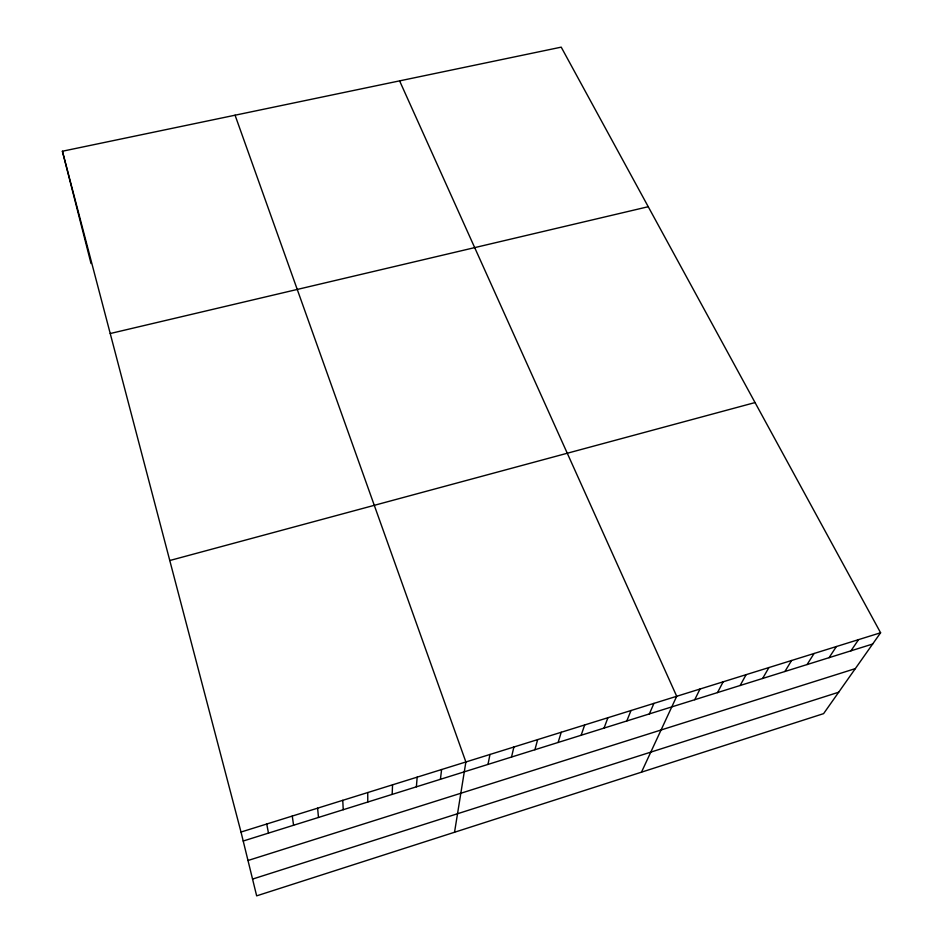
<?xml version="1.0" encoding="UTF-8"?>
<svg xmlns="http://www.w3.org/2000/svg" width="943" height="943" viewBox="0 0 943 943"><rect width="100%" height="100%" fill="white"/><g stroke="black" fill="none" stroke-linecap="round" stroke-linejoin="round"><path stroke-width="1.41" d="M392.17 794.395L392.547 784.812M416.382 786.816L417.171 777.15M440.416 779.295L441.607 769.535M454.538 832.245L465.877 761.968L235.066 115.199M487.991 764.408L489.971 754.459M511.53 757.04L513.9 747.009M534.905 749.732L537.651 739.607M558.115 742.471L561.238 732.263M581.159 735.257L584.66 724.967M604.05 728.09L607.917 717.717M626.789 720.982L631.008 710.527M649.362 713.91L653.935 703.384M641.488 772.164L676.709 696.288L399.608 80.874M694.732 699.718L700.012 689.027M717.517 692.586L723.151 681.824M740.137 685.502L746.113 674.658M762.616 678.477L768.922 667.561M784.918 671.487L791.578 660.501M807.078 664.556L814.068 653.499M829.086 657.672L836.394 646.533M850.951 650.835L858.578 639.625M880.597 632.765L823.593 713.639L256.661 895.85L241.007 832.032L62.403 151.234L561.215 47.15L880.597 632.765L241.007 832.032M252.547 879.088L838.692 692.221M247.985 860.499L855.336 668.611M243.211 841.015L872.652 644.034M169.775 560.519L755.048 402.567M110.225 333.527L648.242 206.717M62.403 151.234L91.035 263.557M266.728 824.017L268.484 833.105M292.259 816.06L293.579 825.243M317.602 808.163L318.486 817.451M342.769 800.324L343.228 809.707M367.746 792.544L367.782 802.021"/></g></svg>
